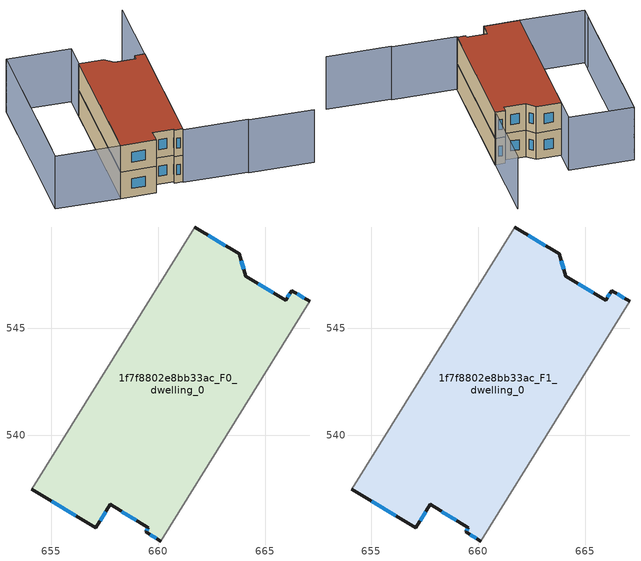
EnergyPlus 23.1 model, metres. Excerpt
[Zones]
1f7f8802e8bb33ac_F0_dwelling_0
 floor ground (EU_floor_Construction): 666.23,546.76 667.07,546.25 660.13,535.06 659.42,535.49 659.54,535.69 657.75,536.77 657.09,535.67 654.1,537.48 661.7,549.73 663.78,548.47 664.09,547.42 665.95,546.3 z0
 wall outside (EU_wall_Construction): 654.1,537.48 657.09,535.67 657.75,536.77 659.54,535.69 659.42,535.49 660.13,535.06 / 667.07,546.25 666.23,546.76 665.95,546.3 664.09,547.42 663.78,548.47 661.7,549.73 z0:3
 wall adiabatic (EU_wall_Construction): 660.13,535.06 667.07,546.25 / 661.7,549.73 654.1,537.48 z0:3
 window (EU_Window_Construction): 659.64,535.36 659.91,535.19 / 659.5,535.63 659.46,535.55 / 658.31,536.43 658.98,536.02 / 657.3,536.01 657.55,536.43 / 655.03,536.92 656.16,536.24 / 663.13,548.86 662.35,549.34 / 663.99,547.75 663.88,548.14 / 665.37,546.65 664.67,547.07 / 666.14,546.62 666.04,546.44 / 666.81,546.41 666.49,546.6 z0.93:2.07
1f7f8802e8bb33ac_F1_dwelling_0
 floor to 1f7f8802e8bb33ac_F0_dwelling_0 (EU_floor_Construction): 666.23,546.76 667.07,546.25 660.13,535.06 659.42,535.49 659.54,535.69 657.75,536.77 657.09,535.67 654.1,537.48 661.7,549.73 663.78,548.47 664.09,547.42 665.95,546.3 z3
 wall outside (EU_wall_Construction): 654.1,537.48 657.09,535.67 657.75,536.77 659.54,535.69 659.42,535.49 660.13,535.06 / 667.07,546.25 666.23,546.76 665.95,546.3 664.09,547.42 663.78,548.47 661.7,549.73 z3:6
 wall adiabatic (EU_wall_Construction): 660.13,535.06 667.07,546.25 / 661.7,549.73 654.1,537.48 z3:6
 window (EU_Window_Construction): 659.64,535.36 659.91,535.19 / 659.5,535.63 659.46,535.55 / 658.31,536.43 658.98,536.02 / 657.3,536.01 657.55,536.43 / 655.03,536.92 656.16,536.24 / 663.13,548.86 662.35,549.34 / 663.99,547.75 663.88,548.14 / 665.37,546.65 664.67,547.07 / 666.14,546.62 666.04,546.44 / 666.81,546.41 666.49,546.6 z3.93:5.07
 roof outside (EU_roof_Construction): 660.13,535.06 667.07,546.25 666.23,546.76 665.95,546.3 664.09,547.42 663.78,548.47 661.7,549.73 654.1,537.48 657.09,535.67 657.75,536.77 659.54,535.69 659.42,535.49 z6
shading: 670.89,528.13 665.45,531.5 / 665.51,531.6 660.07,534.97 / 660.07,534.97 671.14,552.8 / 657.63,555.31 649.25,541.81 / 648.65,540.85 657.65,555.33 / 657.65,555.33 663.08,551.96 / 663.08,551.96 654.09,537.47 / 654.09,537.47 648.65,540.85 z0:6
[Building]
EU S2 Campaign: North Axis=0; Terrain=City; Solar Distribution=FullExterior
[Site:Location]
Montreal-Trudeau.Intl.AP: Latitude=45.4667; Longitude=-73.75; Time Zone=-5; Elevation=36
[SizingPeriod:WeatherFileDays]
AnnualSizingPeriod: Begin Month=1; Begin Day of Month=1; End Month=12; End Day of Month=31; Day of Week for Start Day=Monday; Use Weather File Daylight Saving Period=No; Use Weather File Rain and Snow Indicators=No
[MATERIAL]
EU_InternalMass_Material: Roughness=MediumRough; Thickness=0.1; Conductivity=1; Density=1800; Specific Heat=900; Thermal Absorptance=0.9; Solar Absorptance=0.7; Visible Absorptance=0.7
[MATERIAL:NOMASS] Roughness=MediumRough; Thermal Absorptance=0.9; Solar Absorptance=0.7; Visible Absorptance=0.7
Name | Thermal Resistance
EU_wall_NoMass; EU_floor_NoMass | 1.36485
EU_roof_NoMass | 2.55992
[WINDOWMATERIAL:SIMPLEGLAZINGSYSTEM]
EU_Window_SimpleGlazing: UFactor=3.92339; Solar Heat Gain Coefficient=0.8; Visible Transmittance=0.8
[CONSTRUCTION]
EU_wall_Construction: EU_wall_NoMass
EU_roof_Construction: EU_roof_NoMass
EU_floor_Construction: EU_floor_NoMass
EU_Window_Construction: EU_Window_SimpleGlazing
EU_InternalMass_Construction: EU_InternalMass_Material
[ZONE] Type=1; Multiplier=1; Ceiling Height=autocalculate; Floor Area=autocalculate; Part of Total Floor Area=Yes
Name | Volume
1f7f8802e8bb33ac_F0_dwelling_0 | 259.88
1f7f8802e8bb33ac_F1_dwelling_0 | 259.882
[INTERNALMASS] Construction=EU_InternalMass_Construction; Surface Area=86.6269
Name | Zone or ZoneList
1f7f8802e8bb33ac_F0_dwelling_0_EU_InternalMass | 1f7f8802e8bb33ac_F0_dwelling_0
1f7f8802e8bb33ac_F1_dwelling_0_EU_InternalMass | 1f7f8802e8bb33ac_F1_dwelling_0
[OTHEREQUIPMENT] Fuel Type=Electricity; Design Level Calculation Method=Watts/Area; Power per Zone Floor Area=1; Fraction Latent=0; Fraction Radiant=0; Fraction Lost=0; Carbon Dioxide Generation Rate=0; EndUse Subcategory=EU_Step8_InternalGains
Name | Zone or ZoneList or Space or SpaceList | Schedule
EU_Step8_InternalGain_1f7f8802e8bb33ac_F0_dwelling_0_f000 | 1f7f8802e8bb33ac_F0_dwelling_0 | EU_Step8_GainSchedule_1f7f8802e8bb33ac_F0_dwelling_0_f000
EU_Step8_InternalGain_1f7f8802e8bb33ac_F1_dwelling_0_f000 | 1f7f8802e8bb33ac_F1_dwelling_0 | EU_Step8_GainSchedule_1f7f8802e8bb33ac_F1_dwelling_0_f000
[ZONEVENTILATION:DESIGNFLOWRATE] Schedule=EU_AlwaysOn; Design Flow Rate Calculation Method=AirChanges/Hour; Air Changes per Hour=0.860309; Ventilation Type=Natural; Fan Pressure Rise=0; Fan Total Efficiency=1; Constant Term Coefficient=1; Temperature Term Coefficient=0; Velocity Term Coefficient=0; Velocity Squared Term Coefficient=0; Minimum Indoor Temperature=-100; Maximum Indoor Temperature=100; Delta Temperature=-100; Minimum Outdoor Temperature=-100; Maximum Outdoor Temperature=100; Maximum Wind Speed=40
Name | Zone or ZoneList or Space or SpaceList
EU_ConstantAir_1f7f8802e8bb33ac_F0_dwelling_0 | 1f7f8802e8bb33ac_F0_dwelling_0
EU_ConstantAir_1f7f8802e8bb33ac_F1_dwelling_0 | 1f7f8802e8bb33ac_F1_dwelling_0
[HVACTEMPLATE:THERMOSTAT] Constant Heating Setpoint=20; Constant Cooling Setpoint=50
EU_HeatOnly_1f7f8802e8bb33ac_F0_dwelling_0; EU_HeatOnly_1f7f8802e8bb33ac_F1_dwelling_0
[HVACTEMPLATE:ZONE:IDEALLOADSAIRSYSTEM] System Availability Schedule=EU_AlwaysOn; Maximum Heating Supply Air Temperature=50; Minimum Cooling Supply Air Temperature=13; Maximum Heating Supply Air Humidity Ratio=0.0156; Minimum Cooling Supply Air Humidity Ratio=0.0077; Heating Limit=NoLimit; Cooling Limit=NoLimit; Heating Availability Schedule=EU_AlwaysOn; Cooling Availability Schedule=EU_CoolingOff; Dehumidification Control Type=ConstantSensibleHeatRatio; Cooling Sensible Heat Ratio=0.7; Dehumidification Setpoint=60; Humidification Control Type=None; Humidification Setpoint=30; Outdoor Air Method=None; Outdoor Air Flow Rate per Person=0.00944; Outdoor Air Flow Rate per Zone Floor Area=0; Outdoor Air Flow Rate per Zone=0; Demand Controlled Ventilation Type=None; Outdoor Air Economizer Type=NoEconomizer; Heat Recovery Type=None; Sensible Heat Recovery Effectiveness=0.7; Latent Heat Recovery Effectiveness=0.65
Name | Template Thermostat
1f7f8802e8bb33ac_F0_dwelling_0 | EU_HeatOnly_1f7f8802e8bb33ac_F0_dwelling_0
1f7f8802e8bb33ac_F1_dwelling_0 | EU_HeatOnly_1f7f8802e8bb33ac_F1_dwelling_0
[SIZING:ZONE] Zone Cooling Design Supply Air Temperature Input Method=SupplyAirTemperature; Zone Cooling Design Supply Air Temperature=13; Zone Heating Design Supply Air Temperature Input Method=SupplyAirTemperature; Zone Heating Design Supply Air Temperature=50; Zone Cooling Design Supply Air Humidity Ratio=0.008; Zone Heating Design Supply Air Humidity Ratio=0.008; Cooling Design Air Flow Method=DesignDay; Cooling Design Air Flow Rate=0; Cooling Minimum Air Flow per Zone Floor Area=0.000762; Cooling Minimum Air Flow=0; Cooling Minimum Air Flow Fraction=0.2; Heating Design Air Flow Method=DesignDay; Heating Design Air Flow Rate=0; Heating Maximum Air Flow per Zone Floor Area=0.002032; Heating Maximum Air Flow=0.141576; Heating Maximum Air Flow Fraction=0.3; Account for Dedicated Outdoor Air System=No; Dedicated Outdoor Air System Control Strategy=NeutralSupplyAir; Dedicated Outdoor Air Low Setpoint Temperature for Design=autosize; Dedicated Outdoor Air High Setpoint Temperature for Design=autosize; Zone Load Sizing Method=Sensible Load Only No Latent Load; Zone Latent Cooling Design Supply Air Humidity Ratio Input Method=HumidityRatioDifference; Zone Cooling Design Supply Air Humidity Ratio Difference=0.005; Zone Latent Heating Design Supply Air Humidity Ratio Input Method=HumidityRatioDifference; Zone Humidification Design Supply Air Humidity Ratio Difference=0.005
1f7f8802e8bb33ac_F0_dwelling_0; 1f7f8802e8bb33ac_F1_dwelling_0
[SCHEDULE:CONSTANT]
Name | Hourly Value
EU_AlwaysOn | 1
EU_CoolingOff | 0
[SCHEDULE:FILE] Column Number=1; Rows to Skip at Top=0; Number of Hours of Data=8760; Column Separator=Comma; Interpolate to Timestep=No; Minutes per Item=60; Adjust Schedule for Daylight Savings=Yes
Name | File
EU_Step8_GainSchedule_1f7f8802e8bb33ac_F0_dwelling_0_f000 | ../../schedules/1f7f8802e8bb33ac/1f7f8802e8bb33ac_F0_dwelling_0_f000_gain.csv
EU_Step8_GainSchedule_1f7f8802e8bb33ac_F1_dwelling_0_f000 | ../../schedules/1f7f8802e8bb33ac/1f7f8802e8bb33ac_F1_dwelling_0_f000_gain.csv
